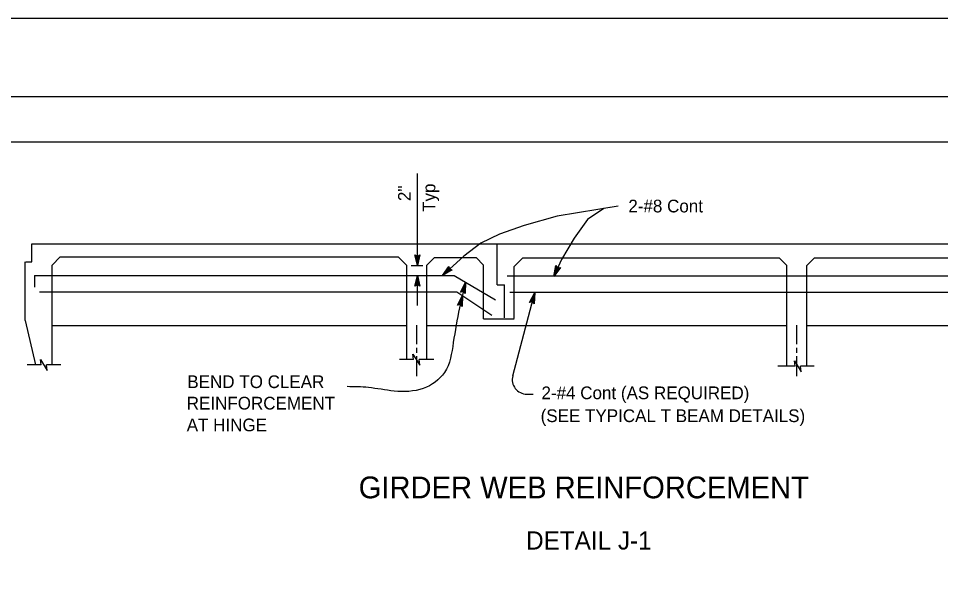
# Model space of a CAD drawing. Extents: x -894 to 1101, y -472 to 714.
# Drawn here: x -226 to 281, y 404 to 714 of the extents above; entities that cross this region are included whole.
import ezdxf

# ---------------------------------------------------------------- set-up
doc = ezdxf.new("R2010")
doc.units = 0
for name, color, linetype in [('border_PLOTTING-ELEMENTS', 7, 'Continuous'), ('border_rw_22x34_Cut_Lines', 7, 'Continuous'), ('border_SHEET', 7, 'Continuous'), ('tcd_BARRIER-CONC', 7, 'Continuous'), ('tcd_BARRIER-CONC-anno', 7, 'Continuous')]:
    doc.layers.add(name, color=color, linetype=linetype)

msp = doc.modelspace()

# ---------------------------------------------------------------- linework, layer by layer
at = {"layer": 'border_PLOTTING-ELEMENTS'}
for points in [[(-894.04, -472.44), (865.96, -472.44), (865.96, 713.56), (-894.04, 713.56)], [(-864.04, 670.56), (835.96, 670.56), (835.96, -429.44), (-864.04, -429.44)]]:
    msp.add_lwpolyline(points, close=True, dxfattribs=at)
at = {"layer": 'border_rw_22x34_Cut_Lines'}
msp.add_lwpolyline([(-864.04, 670.56), (835.96, 670.56), (835.96, -429.44), (-864.04, -429.44)], close=True, dxfattribs=at)
at = {"layer": 'border_SHEET'}
msp.add_line((-814.04, 645.56), (810.96, 645.56), dxfattribs=at)
at = {"layer": 'tcd_BARRIER-CONC'}
for p, q in [((-218.87, 579.54), (-218.87, 589.45)), ((-218.87, 589.45), (424.93, 589.45)), ((37.33, 566.8), (37.33, 589.45)), ((-222.47, 547.14), (-222.47, 579.54)), ((-222.17, 579.54), (-218.87, 579.54)), ((-207.77, 577.74), (-203.27, 582.24)), ((-203.27, 582.24), (-17.27, 582.24)), ((-12.47, 577.44), (-17.27, 582.24)), ((-1.37, 577.74), (2.83, 581.94)), ((2.83, 581.94), (25.64, 581.94)), ((29.83, 577.74), (25.64, 581.94)), ((46.63, 576.85), (51.43, 581.64)), ((51.43, 581.64), (192.53, 581.64)), ((196.73, 577.44), (192.53, 581.64)), ((207.73, 577.44), (211.93, 581.64)), ((211.93, 581.64), (405.78, 581.64)), ((-207.77, 522.72), (-207.77, 577.74)), ((-12.47, 525.64), (-12.47, 577.44)), ((-1.37, 525.64), (-1.37, 577.74)), ((29.83, 548.04), (29.83, 577.74)), ((46.63, 548.34), (46.63, 576.85)), ((196.73, 521.97), (196.73, 577.44)), ((207.73, 521.97), (207.73, 577.44)), ((-217.37, 572.04), (13.63, 572.04)), ((-217.37, 572.04), (-217.37, 565.63)), ((13.63, 572.04), (36.43, 558.54)), ((42.73, 571.74), (412.69, 571.74)), ((37.33, 566.8), (41.23, 566.8)), ((41.23, 548.64), (41.23, 566.8)), ((-214.67, 563.04), (15.13, 563.04)), ((15.13, 563.04), (34.33, 550.14)), ((44.25, 562.74), (412.69, 562.74)), ((-222.47, 547.14), (-216.81, 522.72)), ((-207.77, 544.44), (-12.3, 544.44)), ((-1.27, 544.44), (196.73, 544.44)), ((29.83, 548.04), (46.64, 548.04)), ((207.73, 544.44), (410.83, 544.44)), ((-8.7, 525.64), (-16.45, 525.64)), ((2.44, 525.64), (-5.7, 525.64)), ((-213.8, 522.72), (-221.41, 522.72)), ((-202.97, 522.72), (-210.8, 522.72)), ((201.26, 521.97), (191.75, 521.97)), ((211.85, 521.97), (204.26, 521.97))]:
    msp.add_line(p, q, dxfattribs=at)
for points in [[(-8.7, 525.64), (-9.07, 528.64), (-5.32, 522.64), (-5.7, 525.64)], [(-213.8, 522.72), (-214.17, 525.72), (-210.42, 519.72), (-210.8, 522.72)], [(201.26, 521.97), (200.88, 524.97), (204.63, 518.97), (204.26, 521.97)]]:
    msp.add_lwpolyline(points, dxfattribs=at)
at = {"layer": 'tcd_BARRIER-CONC-anno'}
for p, q in [((-6.65, 577.44), (-6.65, 628.12)), ((-6.65, 577.44), (-7.98, 583.44)), ((-7.98, 583.44), (-7.98, 583.44)), ((-7.98, 583.44), (-6.65, 582.64)), ((-6.65, 578.83), (-7.62, 583.21)), ((-6.64, 580.21), (-7.27, 583.03)), ((-6.64, 581.59), (-6.91, 582.8)), ((-6.65, 582.64), (-5.31, 583.44)), ((-5.31, 583.44), (-6.65, 577.44)), ((-5.66, 583.23), (-6.65, 578.82)), ((-6.02, 582.99), (-6.64, 580.21)), ((-6.37, 582.82), (-6.64, 581.59)), ((-5.31, 583.44), (-5.31, 583.44)), ((-10.02, 577.44), (-3.59, 577.44)), ((-6.65, 577.44), (-6.65, 577.44)), ((7.25, 571.95), (10.76, 576.99)), ((12.57, 575.03), (7.25, 571.95)), ((12.17, 575.14), (8.26, 572.88)), ((8.27, 572.9), (10.83, 576.57)), ((9.28, 573.82), (10.94, 576.19)), ((11.76, 575.25), (9.28, 573.82)), ((10.3, 574.75), (11.01, 575.77)), ((11.39, 575.38), (10.3, 574.75)), ((10.76, 576.99), (10.76, 576.99)), ((10.76, 576.99), (11.08, 575.47)), ((11.08, 575.47), (12.57, 575.03)), ((12.57, 575.03), (12.57, 575.03)), ((68.4, 571.48), (69.65, 577.5)), ((72.08, 576.41), (68.4, 571.48)), ((71.67, 576.35), (68.96, 572.74)), ((68.97, 572.75), (69.88, 577.14)), ((69.53, 574), (70.12, 576.84)), ((71.25, 576.29), (69.53, 574)), ((69.65, 577.5), (69.65, 577.5)), ((69.65, 577.5), (70.53, 576.23)), ((70.1, 575.26), (70.35, 576.47)), ((70.86, 576.27), (70.1, 575.26)), ((70.53, 576.23), (72.08, 576.41)), ((72.08, 576.41), (72.08, 576.41)), ((-7.99, 566.04), (-6.65, 572.04)), ((-7.63, 566.26), (-6.65, 570.66)), ((-7.27, 566.49), (-6.65, 569.28)), ((-6.65, 555.43), (-6.65, 572.04)), ((-6.65, 572.04), (-6.65, 572.04)), ((-6.65, 572.04), (-5.32, 566.04)), ((-6.65, 569.28), (-6.02, 566.45)), ((-6.64, 570.65), (-5.68, 566.28)), ((7.25, 571.95), (7.25, 571.95)), ((68.4, 571.48), (68.4, 571.48)), ((-6.65, 566.84), (-7.99, 566.04)), ((-7.99, 566.04), (-7.99, 566.04)), ((-6.92, 566.67), (-6.65, 567.9)), ((-6.65, 567.9), (-6.38, 566.69)), ((-5.32, 566.04), (-6.65, 566.84)), ((-5.32, 566.04), (-5.32, 566.04)), ((17.1, 562.72), (19.85, 568.22)), ((17.5, 562.84), (19.52, 566.88)), ((17.9, 562.98), (19.18, 565.54)), ((18.28, 563.07), (18.85, 564.2)), ((18.85, 564.2), (18.81, 562.96)), ((19.18, 565.54), (19.11, 562.64)), ((19.52, 566.87), (19.4, 562.39)), ((19.85, 568.22), (19.69, 562.07)), ((19.85, 568.22), (19.85, 568.22)), ((15.37, 555.54), (18.12, 561.04)), ((15.76, 555.67), (17.78, 559.7)), ((16.17, 555.81), (17.45, 558.36)), ((18.59, 563.17), (17.1, 562.72)), ((17.1, 562.72), (17.1, 562.72)), ((17.45, 558.36), (17.37, 555.47)), ((17.79, 559.69), (17.67, 555.21)), ((18.12, 561.04), (17.96, 554.9)), ((18.12, 561.04), (18.12, 561.04)), ((19.69, 562.07), (18.59, 563.17)), ((19.69, 562.07), (19.69, 562.07)), ((45.85, 516.66), (57.92, 562.55)), ((55.1, 557.08), (57.92, 562.55)), ((55.5, 557.2), (57.57, 561.21)), ((55.91, 557.34), (57.22, 559.87)), ((56.29, 557.42), (56.87, 558.54)), ((56.87, 558.54), (56.82, 557.3)), ((57.22, 559.87), (57.11, 556.98)), ((57.57, 561.2), (57.4, 556.72)), ((57.92, 562.55), (57.68, 556.41)), ((57.92, 562.55), (57.92, 562.55)), ((16.86, 556), (15.37, 555.54)), ((15.37, 555.54), (15.37, 555.54)), ((16.55, 555.89), (17.11, 557.02)), ((17.96, 554.9), (16.86, 556)), ((17.11, 557.02), (17.08, 555.78)), ((17.96, 554.9), (17.96, 554.9)), ((56.6, 557.52), (55.1, 557.08)), ((55.1, 557.08), (55.1, 557.08)), ((57.68, 556.41), (56.6, 557.52)), ((57.68, 556.41), (57.68, 556.41)), ((-6.92, 534.17), (-6.92, 544.53)), ((202.23, 534.17), (202.23, 544.53)), ((-6.92, 529.43), (-6.92, 532.08)), ((202.23, 529.43), (202.23, 532.08)), ((-6.92, 516.51), (-6.92, 527.5)), ((202.23, 516.51), (202.23, 527.5)), ((53.59, 506.62), (57.15, 506.62))]:
    msp.add_line(p, q, dxfattribs=at)
for points in [[(103.87, 610.23), (92.67, 608.36), (70.27, 604.63), (52.06, 599.49), (38.52, 594.82), (28.25, 589.69), (18.92, 582.69), (7.25, 571.95)], [(103.87, 610.23), (95.94, 608.83), (87.07, 602.76), (79.6, 592.49), (72.6, 580.82), (68.4, 571.48)]]:
    msp.add_lwpolyline(points, dxfattribs=at)
msp.add_arc((53.59, 514.62), 8, 165.262, 270, dxfattribs=at)
msp.add_spline([(19.85, 568.22), (16.54, 554.09), (13.13, 535.09), (8.26, 518.53), (-3.43, 509.77), (-19.5, 508.31), (-33.62, 510.26), (-45.31, 510.74)], degree=3, dxfattribs=at)

# ---------------------------------------------------------------- texts
for s, p in [('2"', (-10.31, 612.96)), ('Typ', (3.24, 607.02))]:
    msp.add_text(s, height=7, rotation=90, dxfattribs=at).set_placement(p)
for s, height, p in [('2-#8 Cont', 7, (109.47, 606.73)), ('BEND TO CLEAR', 7, (-133.27, 509.96)), ('2-#4 Cont (AS REQUIRED)', 7, (61.67, 503.84)), ('REINFORCEMENT', 7, (-133.61, 498.16)), ('(SEE TYPICAL T BEAM DETAILS)', 7, (61.2, 491.23)), ('AT HINGE', 7, (-133.61, 486.16)), ('GIRDER WEB REINFORCEMENT', 12, (-38.95, 449.24)), ('DETAIL J-1', 10, (53.21, 421.03))]:
    msp.add_text(s, height=height, dxfattribs=at).set_placement(p)

doc.saveas('drawing.dxf')
